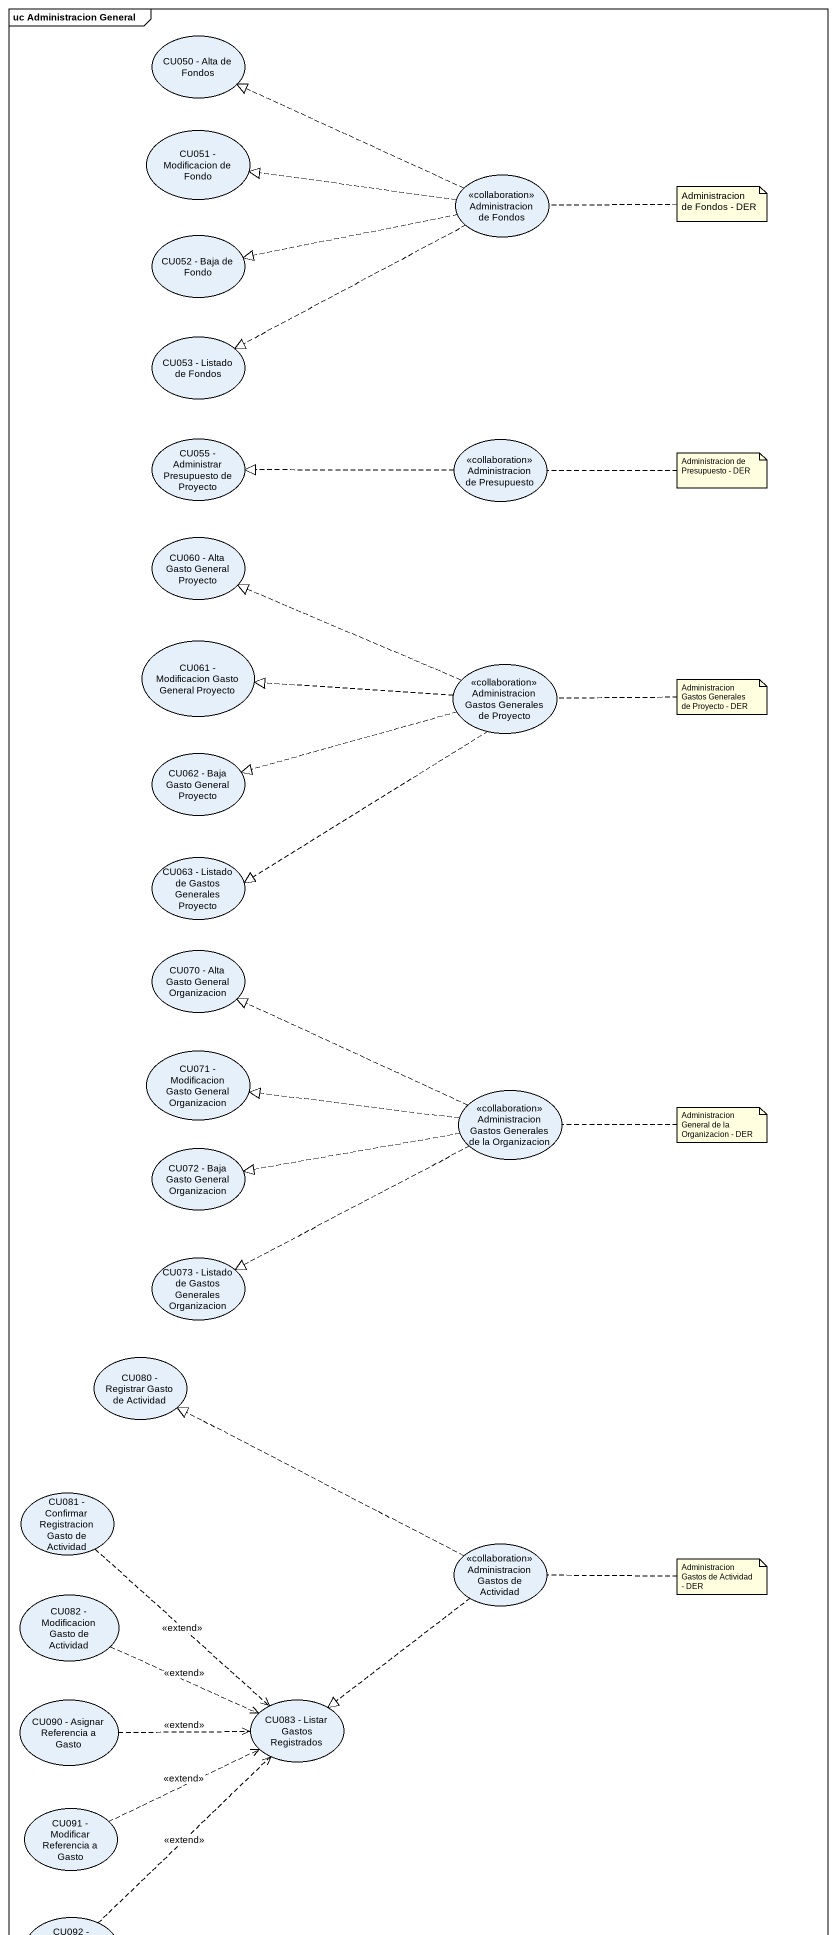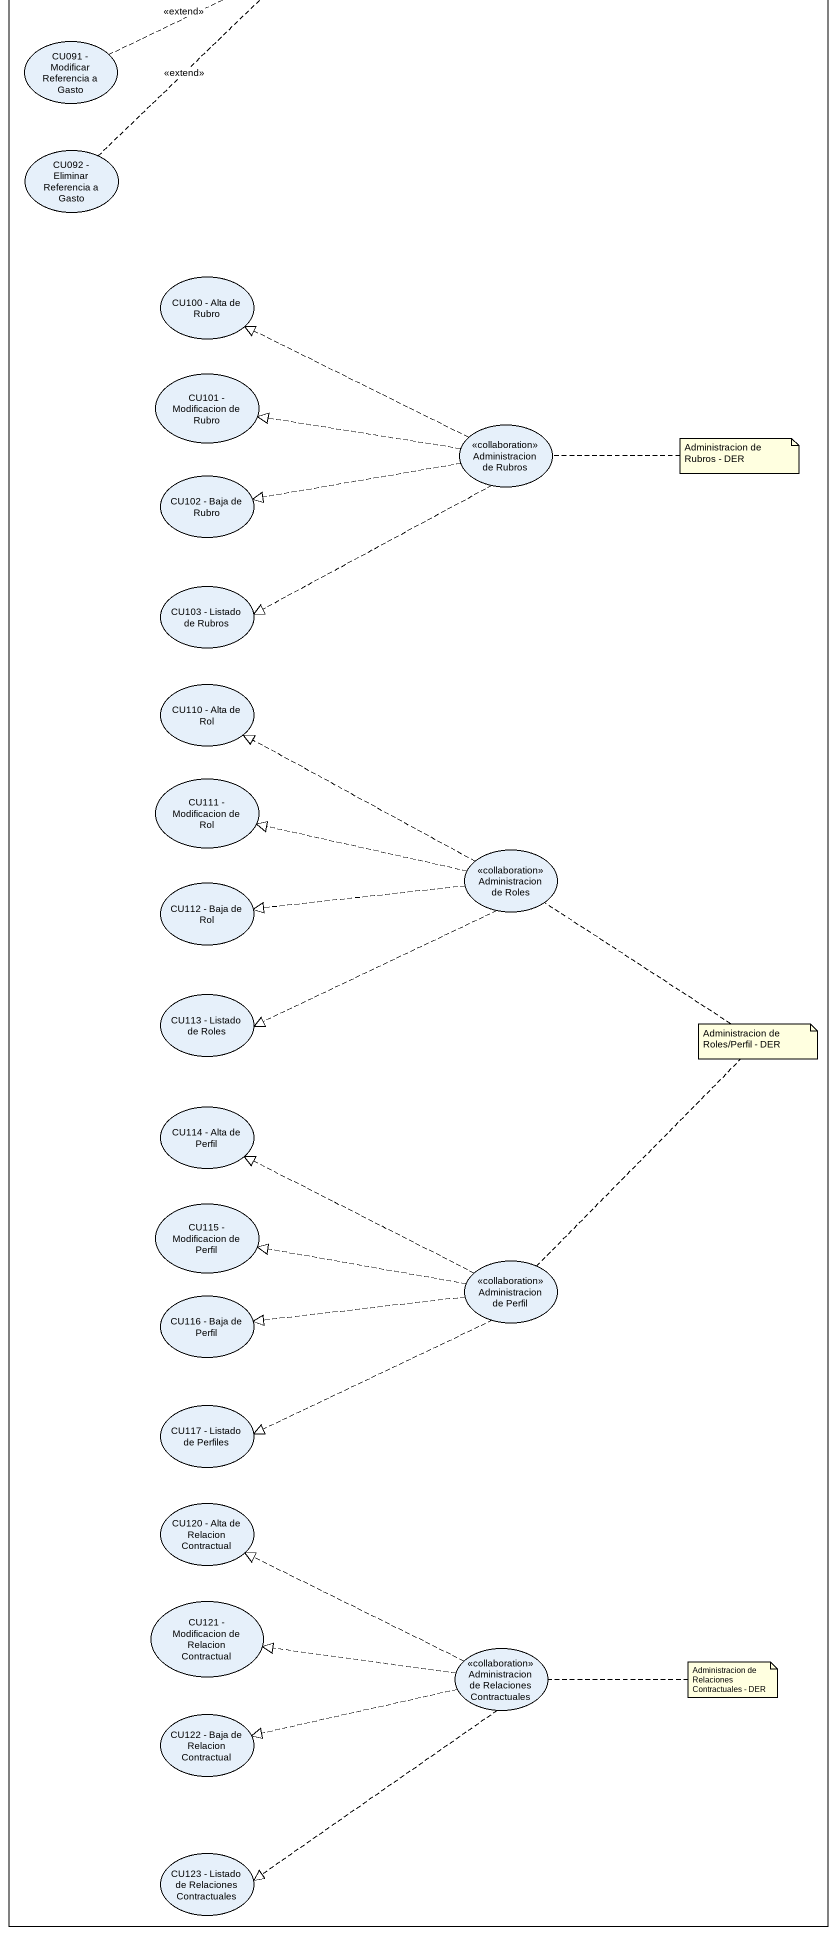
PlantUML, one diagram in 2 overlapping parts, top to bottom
@startuml
mainframe uc Administracion General
usecase "CU050 - Alta de Fondos" as CU050_Alta_de_Fondos
usecase "CU051 - Modificacion de Fondo" as CU051_Modificacion_de_Fondo
usecase "Administracion de Fondos" as Administracion_de_Fondos <<collaboration>>
usecase "CU052 - Baja de Fondo" as CU052_Baja_de_Fondo
usecase "CU053 - Listado de Fondos" as CU053_Listado_de_Fondos
usecase "CU055 - Administrar Presupuesto de Proyecto" as CU055_Administrar
usecase "Administracion de Presupuesto" as Administracion_de <<collaboration>>
usecase "CU060 - Alta Gasto General Proyecto" as CU060_Alta_Gasto_General
usecase "CU061 - Modificacion Gasto General Proyecto" as CU061_Modificacion_Gasto
usecase "Administracion Gastos Generales de Proyecto" as Administracion_Gastos <<collaboration>>
usecase "CU062 - Baja Gasto General Proyecto" as CU062_Baja_Gasto_General
usecase "CU063 - Listado de Gastos Generales Proyecto" as CU063_Listado_de_Gastos
usecase "CU070 - Alta Gasto General Organizacion" as CU070_Alta_Gasto_General
usecase "CU071 - Modificacion Gasto General Organizacion" as CU071_Modificacion_Gasto
usecase "Administracion Gastos Generales de la Organizacion" as Administracion_Gastos_2 <<collaboration>>
usecase "CU072 - Baja Gasto General Organizacion" as CU072_Baja_Gasto_General
usecase "CU073 - Listado de Gastos Generales Organizacion" as CU073_Listado_de_Gastos
usecase "CU080 - Registrar Gasto de Actividad" as CU080_Registrar_Gasto_de
usecase "CU081 - Confirmar Registracion Gasto de Actividad" as CU081_Confirmar
usecase "Administracion Gastos de Actividad" as Administracion_Gastos_de <<collaboration>>
usecase "CU082 - Modificacion Gasto de Actividad" as CU082_Modificacion_Gasto_de
usecase "CU090 - Asignar Referencia a Gasto" as CU090_Asignar_Referencia_a
usecase "CU083 - Listar Gastos Registrados" as CU083_Listar_Gastos
usecase "CU091 - Modificar Referencia a Gasto" as CU091_Modificar_Referencia
usecase "CU092 - Eliminar Referencia a Gasto" as CU092_Eliminar_Referencia_a
usecase "CU100 - Alta de Rubro" as CU100_Alta_de_Rubro
usecase "CU101 - Modificacion de Rubro" as CU101_Modificacion_de_Rubro
usecase "Administracion de Rubros" as Administracion_de_Rubros <<collaboration>>
usecase "CU102 - Baja de Rubro" as CU102_Baja_de_Rubro
usecase "CU103 - Listado de Rubros" as CU103_Listado_de_Rubros
usecase "CU110 - Alta de Rol" as CU110_Alta_de_Rol
usecase "CU111 - Modificacion de Rol" as CU111_Modificacion_de_Rol
usecase "Administracion de Roles" as Administracion_de_Roles <<collaboration>>
usecase "CU112 - Baja de Rol" as CU112_Baja_de_Rol
usecase "CU113 - Listado de Roles" as CU113_Listado_de_Roles
usecase "CU114 - Alta de Perfil" as CU114_Alta_de_Perfil
usecase "CU115 - Modificacion de Perfil" as CU115_Modificacion_de_Perfil
usecase "Administracion de Perfil" as Administracion_de_Perfil <<collaboration>>
usecase "CU116 - Baja de Perfil" as CU116_Baja_de_Perfil
usecase "CU117 - Listado de Perfiles" as CU117_Listado_de_Perfiles
usecase "CU120 - Alta de Relacion Contractual" as CU120_Alta_de_Relacion
usecase "CU121 - Modificacion de Relacion Contractual" as CU121_Modificacion_de
usecase "Administracion de Relaciones Contractuales" as Administracion_de_2 <<collaboration>>
usecase "CU122 - Baja de Relacion Contractual" as CU122_Baja_de_Relacion
usecase "CU123 - Listado de Relaciones Contractuales" as CU123_Listado_de_Relaciones
Administracion_de_Fondos .left.|> CU050_Alta_de_Fondos
Administracion_de_Fondos .left.|> CU051_Modificacion_de_Fondo
Administracion_de_Fondos .left.|> CU052_Baja_de_Fondo
Administracion_de_Fondos .left.|> CU053_Listado_de_Fondos
Administracion_de .left.|> CU055_Administrar
Administracion_Gastos .left.|> CU060_Alta_Gasto_General
Administracion_Gastos .left.|> CU061_Modificacion_Gasto
Administracion_Gastos .left.|> CU062_Baja_Gasto_General
Administracion_Gastos ..|> CU063_Listado_de_Gastos
Administracion_Gastos_2 .left.|> CU070_Alta_Gasto_General
Administracion_Gastos_2 .left.|> CU071_Modificacion_Gasto
Administracion_Gastos_2 .left.|> CU072_Baja_Gasto_General
Administracion_Gastos_2 .left.|> CU073_Listado_de_Gastos
CU081_Confirmar ..> CU083_Listar_Gastos : <<extend>>
Administracion_Gastos_de .left.|> CU080_Registrar_Gasto_de
Administracion_Gastos_de ..|> CU083_Listar_Gastos
CU082_Modificacion_Gasto_de .right.> CU083_Listar_Gastos : <<extend>>
CU090_Asignar_Referencia_a .right.> CU083_Listar_Gastos : <<extend>>
CU091_Modificar_Referencia .right.> CU083_Listar_Gastos : <<extend>>
CU092_Eliminar_Referencia_a .up.> CU083_Listar_Gastos : <<extend>>
Administracion_de_Rubros .left.|> CU100_Alta_de_Rubro
Administracion_de_Rubros .left.|> CU101_Modificacion_de_Rubro
Administracion_de_Rubros .left.|> CU102_Baja_de_Rubro
Administracion_de_Rubros .left.|> CU103_Listado_de_Rubros
Administracion_de_Roles .left.|> CU110_Alta_de_Rol
Administracion_de_Roles .left.|> CU111_Modificacion_de_Rol
Administracion_de_Roles .left.|> CU112_Baja_de_Rol
Administracion_de_Roles .left.|> CU113_Listado_de_Roles
Administracion_de_Perfil .left.|> CU114_Alta_de_Perfil
Administracion_de_Perfil .left.|> CU115_Modificacion_de_Perfil
Administracion_de_Perfil .left.|> CU116_Baja_de_Perfil
Administracion_de_Perfil .left.|> CU117_Listado_de_Perfiles
Administracion_de_2 .left.|> CU120_Alta_de_Relacion
Administracion_de_2 .left.|> CU121_Modificacion_de
Administracion_de_2 .left.|> CU122_Baja_de_Relacion
Administracion_de_2 ..|> CU123_Listado_de_Relaciones
note right of Administracion_de_Fondos : Administracion de Fondos - DER
note right of Administracion_de : Administracion de Presupuesto - DER
note right of Administracion_Gastos : Administracion Gastos Generales de Proyecto - DER
note right of Administracion_Gastos_2 : Administracion General de la Organizacion - DER
note right of Administracion_Gastos_de : Administracion Gastos de Actividad - DER
note right of Administracion_de_Rubros : Administracion de Rubros - DER
note as N7
  Administracion de Roles/Perfil - DER
end note
N7 .. Administracion_de_Roles
N7 .. Administracion_de_Perfil
note right of Administracion_de_2 : Administracion de Relaciones Contractuales - DER
@enduml
